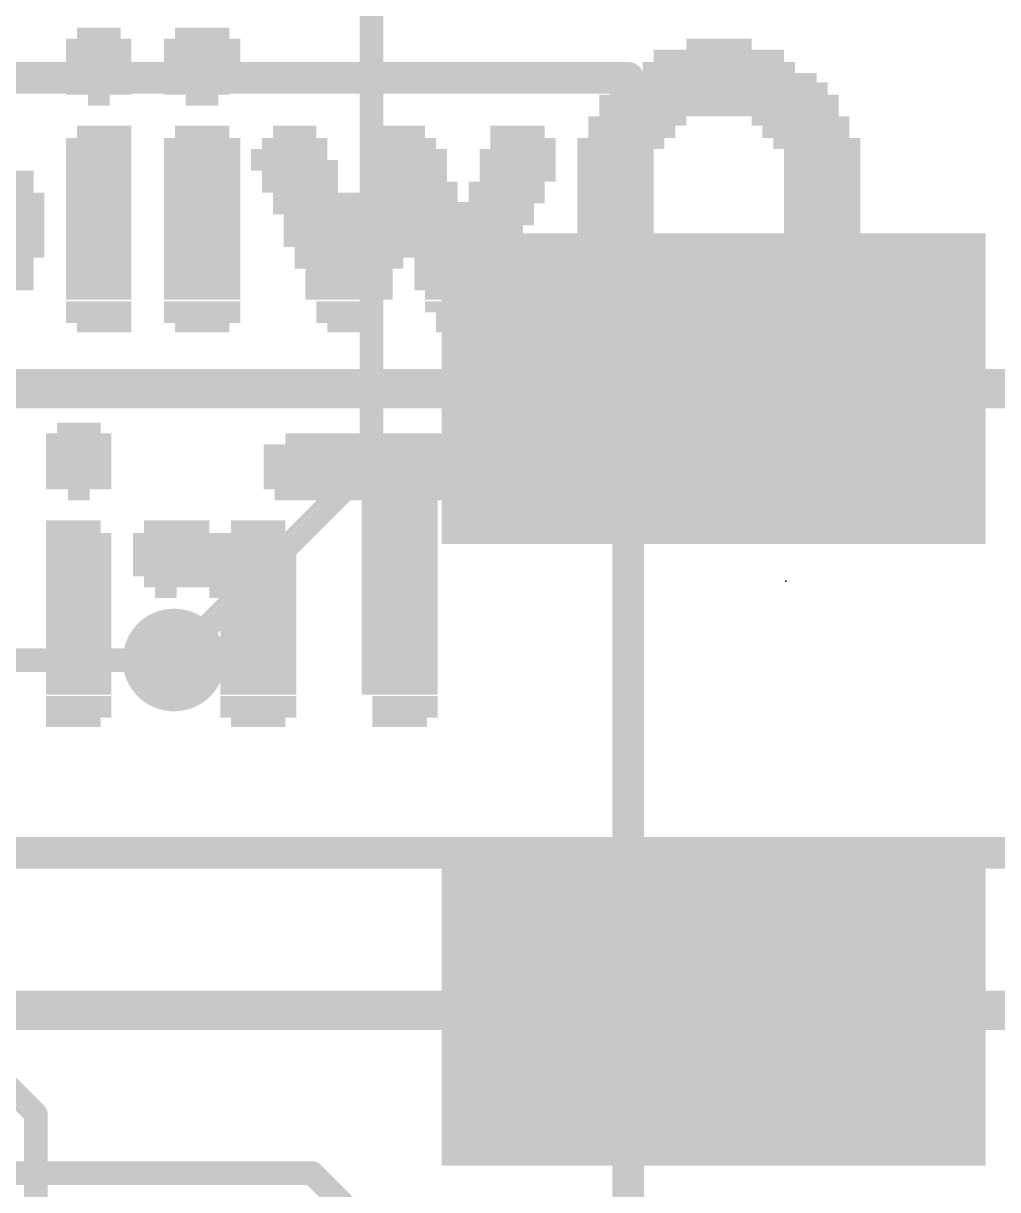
# Model space of a CAD drawing. Extents: x -41 to 66, y -18 to 51.
# Drawn here: x 7.92 to 14.19, y 27.33 to 34.83 of the extents above; entities that cross this region are included whole.
import ezdxf

# ---------------------------------------------------------------- set-up
doc = ezdxf.new("R2010")
doc.units = 0
for name, color, linetype in [('1', 12, 'CONTINUOUS'), ('16', 132, 'CONTINUOUS'), ('18', 110, 'CONTINUOUS'), ('21', 41, 'CONTINUOUS'), ('22', 40, 'CONTINUOUS'), ('24', 53, 'CONTINUOUS')]:
    doc.layers.add(name, color=color, linetype=linetype)

# ---------------------------------------------------------------- blocks, each defined once
blk = doc.blocks.new('RECT')
blk.add_solid([(-0.5, -0.5), (0.5, -0.5), (-0.5, 0.5), (0.5, 0.5)])
blk = doc.blocks.new('ROUNDV')
at = {"const_width": 0.5}
blk.add_lwpolyline([(0, -0.25, 1), (0, 0.25, 1), (0, -0.25)], format="xyb", dxfattribs=at)

msp = doc.modelspace()

# ---------------------------------------------------------------- linework, layer by layer
at = {"layer": '1'}
for points, const_width in [([(12.362, 32.48), (3.112, 32.48)], 0.254), ([(12.362, 32.48), (14.7, 32.48)], 0.254), ([(5.08, 30.734), (8.89, 30.734)], 0.1524), ([(12.362, 28.48), (3.112, 28.48)], 0.254), ([(12.362, 28.48), (14.51, 28.48)], 0.254), ([(9.779, 27.432), (6.858, 27.432)], 0.1524), ([(9.779, 27.432), (10.033, 27.178)], 0.1524)]:
    msp.add_lwpolyline(points, dxfattribs=dict(at, const_width=const_width))
for points, const_width in [([(12.362, 32.5435, 1), (12.362, 32.4165)], 0.127), ([(12.362, 32.4165, 1), (12.362, 32.5435)], 0.127), ([(8.89, 30.6959, 1), (8.89, 30.7721)], 0.0762), ([(12.362, 28.5435, 1), (12.362, 28.4165)], 0.127), ([(12.362, 28.4165, 1), (12.362, 28.5435)], 0.127), ([(9.8059, 27.4589, 1), (9.7521, 27.4051)], 0.0762), ([(9.779, 27.3939, 1), (9.779, 27.4701)], 0.0762)]:
    msp.add_lwpolyline(points, format="xyb", dxfattribs=dict(at, const_width=const_width))
at = {"layer": '16', "const_width": 0.1524}
for points in [[(10.16, 40.64), (10.16, 32.004)], [(10.16, 32.004), (8.89, 30.734)], [(7.747, 28.067), (8.001, 27.813)], [(8.001, 27.813), (8.001, 26.416)]]:
    msp.add_lwpolyline(points, dxfattribs=at)
at = {"layer": '16', "const_width": 0.0762}
for points in [[(10.1869, 31.9771, 1), (10.1331, 32.0309)], [(10.1219, 32.004, 1), (10.1981, 32.004)], [(8.8631, 30.7609, 1), (8.9169, 30.7071)], [(8.0391, 27.813, 1), (7.9629, 27.813)], [(7.9741, 27.7861, 1), (8.0279, 27.8399)]]:
    msp.add_lwpolyline(points, format="xyb", dxfattribs=at)
at = {"layer": '21', "const_width": 0.2032}
for points in [[(0.112, 34.48), (11.812, 34.48)], [(11.812, 34.48), (11.812, 26.48)]]:
    msp.add_lwpolyline(points, dxfattribs=at)
at = {"layer": '21', "const_width": 0.1016}
for points in [[(11.8628, 34.48, 1), (11.7612, 34.48)], [(11.812, 34.4292, 1), (11.812, 34.5308)]]:
    msp.add_lwpolyline(points, format="xyb", dxfattribs=at)
at = {"layer": '22', "const_width": 0.2032}
msp.add_lwpolyline([(16.129, 29.494), (2.929, 29.494)], dxfattribs=at)
at = {"layer": '24'}
msp.add_point((12.827, 31.242), dxfattribs=at)

# ---------------------------------------------------------------- block references
at = {"layer": '1', "xscale": 3.5, "yscale": 2}
for p in [(12.362, 32.48), (12.362, 28.48)]:
    msp.add_blockref('RECT', p, dxfattribs=at)
at = {"layer": '18', "xscale": 0.6604, "yscale": 0.6604}
msp.add_blockref('ROUNDV', (8.89, 30.734), dxfattribs=at)
msp.add_blockref('ROUNDV', (8.89, 30.734), dxfattribs=at)
at = {"layer": '22', "rotation": 180}
for p, xscale, yscale in [((8.406, 34.767), 0.28, 0.07), ((9.071, 34.767), 0.35, 0.07), ((8.406, 34.697), 0.42, 0.07), ((9.071, 34.697), 0.49, 0.07), ((12.396, 34.697), 0.42, 0.07), ((8.406, 34.622), 0.42, 0.08), ((9.071, 34.622), 0.49, 0.08), ((12.396, 34.622), 0.84, 0.08), ((8.406, 34.547), 0.42, 0.07), ((9.071, 34.547), 0.49, 0.07), ((12.396, 34.547), 0.98, 0.07), ((8.406, 34.482), 0.42, 0.06), ((8.406, 34.412), 0.42, 0.08), ((9.071, 34.482), 0.49, 0.06), ((9.036, 34.412), 0.42, 0.08), ((12.396, 34.412), 1.4, 0.08), ((12.396, 34.482), 1.26, 0.06), ((8.406, 34.337), 0.14, 0.07), ((9.071, 34.337), 0.21, 0.07), ((12.396, 34.337), 1.54, 0.07), ((12.396, 34.267), 1.54, 0.07), ((11.871, 34.202), 0.63, 0.06), ((12.921, 34.202), 0.63, 0.06), ((8.441, 34.132), 0.35, 0.08), ((9.071, 34.132), 0.35, 0.08), ((9.666, 34.132), 0.28, 0.08), ((10.366, 34.132), 0.28, 0.08), ((11.101, 34.132), 0.35, 0.08), ((11.836, 34.132), 0.56, 0.08), ((12.956, 34.132), 0.56, 0.08), ((8.406, 34.057), 0.42, 0.07), ((9.071, 34.057), 0.49, 0.07), ((9.666, 34.057), 0.42, 0.07), ((10.366, 34.057), 0.42, 0.07), ((11.136, 34.057), 0.42, 0.07), ((11.766, 34.057), 0.56, 0.07), ((13.026, 34.057), 0.56, 0.07), ((8.406, 33.987), 0.42, 0.07), ((9.071, 33.987), 0.49, 0.07), ((9.631, 33.987), 0.49, 0.07), ((10.401, 33.987), 0.49, 0.07), ((11.101, 33.987), 0.49, 0.07), ((11.731, 33.987), 0.49, 0.07), ((13.061, 33.987), 0.49, 0.07), ((8.406, 33.917), 0.42, 0.07), ((9.071, 33.917), 0.49, 0.07), ((9.666, 33.917), 0.56, 0.07), ((10.401, 33.917), 0.49, 0.07), ((11.101, 33.917), 0.49, 0.07), ((11.731, 33.917), 0.49, 0.07), ((13.061, 33.917), 0.49, 0.07), ((7.426, 33.847), 1.12, 0.07), ((8.406, 33.847), 0.42, 0.07), ((9.071, 33.847), 0.49, 0.07), ((9.701, 33.847), 0.49, 0.07), ((10.366, 33.847), 0.56, 0.07), ((11.101, 33.847), 0.49, 0.07), ((11.731, 33.847), 0.49, 0.07), ((13.061, 33.847), 0.49, 0.07), ((7.426, 33.777), 1.12, 0.07), ((8.406, 33.777), 0.42, 0.07), ((9.071, 33.777), 0.49, 0.07), ((9.701, 33.777), 0.49, 0.07), ((10.401, 33.777), 0.63, 0.07), ((11.031, 33.777), 0.49, 0.07), ((11.731, 33.777), 0.49, 0.07), ((13.061, 33.777), 0.49, 0.07), ((7.741, 33.707), 0.63, 0.07), ((8.406, 33.707), 0.42, 0.07), ((9.071, 33.707), 0.49, 0.07), ((10.121, 33.707), 1.19, 0.07), ((11.031, 33.707), 0.49, 0.07), ((11.731, 33.707), 0.49, 0.07), ((13.061, 33.707), 0.49, 0.07), ((7.776, 33.642), 0.56, 0.08), ((8.406, 33.642), 0.42, 0.08), ((9.071, 33.642), 0.49, 0.08), ((10.366, 33.642), 1.68, 0.08), ((11.731, 33.642), 0.49, 0.08), ((13.061, 33.642), 0.49, 0.08), ((7.811, 33.567), 0.49, 0.07), ((8.406, 33.567), 0.42, 0.07), ((9.071, 33.567), 0.49, 0.07), ((10.401, 33.567), 1.61, 0.07), ((11.731, 33.567), 0.49, 0.07), ((13.061, 33.567), 0.49, 0.07), ((7.811, 33.497), 0.49, 0.07), ((8.406, 33.497), 0.42, 0.07), ((9.071, 33.497), 0.49, 0.07), ((10.366, 33.497), 1.54, 0.07), ((11.731, 33.497), 0.49, 0.07), ((13.061, 33.497), 0.49, 0.07), ((7.811, 33.427), 0.49, 0.07), ((8.406, 33.427), 0.42, 0.07), ((9.071, 33.427), 0.49, 0.07), ((10.366, 33.427), 1.54, 0.07), ((11.801, 33.427), 0.49, 0.07), ((13.026, 33.427), 0.56, 0.07), ((7.776, 33.357), 0.56, 0.07), ((8.406, 33.357), 0.42, 0.07), ((9.071, 33.357), 0.49, 0.07), ((10.401, 33.357), 1.47, 0.07), ((11.836, 33.357), 0.56, 0.07), ((12.956, 33.357), 0.56, 0.07), ((7.426, 33.217), 1.12, 0.07), ((7.706, 33.287), 0.56, 0.07), ((8.406, 33.287), 0.42, 0.07), ((8.406, 33.217), 0.42, 0.07), ((9.071, 33.287), 0.49, 0.07), ((9.071, 33.217), 0.49, 0.07), ((10.016, 33.287), 0.7, 0.07), ((10.016, 33.217), 0.56, 0.07), ((10.751, 33.287), 0.63, 0.07), ((10.751, 33.217), 0.63, 0.07), ((12.291, 33.217), 1.75, 0.07), ((11.871, 33.287), 0.77, 0.07), ((12.886, 33.287), 0.7, 0.07), ((7.426, 33.147), 1.12, 0.07), ((8.406, 33.147), 0.42, 0.07), ((9.071, 33.147), 0.49, 0.07), ((10.016, 33.147), 0.56, 0.07), ((10.716, 33.147), 0.56, 0.07), ((12.221, 33.147), 1.75, 0.07), ((8.406, 33.082), 0.42, 0.06), ((9.071, 33.082), 0.49, 0.06), ((10.016, 33.082), 0.56, 0.06), ((10.751, 33.082), 0.49, 0.06), ((12.186, 33.082), 1.68, 0.06), ((8.406, 33.007), 0.42, 0.07), ((9.071, 33.007), 0.49, 0.07), ((10.016, 33.007), 0.42, 0.07), ((10.751, 33.007), 0.49, 0.07), ((12.151, 33.007), 1.61, 0.07), ((8.406, 32.937), 0.42, 0.07), ((9.071, 32.937), 0.49, 0.07), ((10.016, 32.937), 0.42, 0.07), ((10.751, 32.937), 0.35, 0.07), ((11.591, 32.937), 0.49, 0.07), ((12.396, 32.937), 0.98, 0.07), ((8.441, 32.872), 0.35, 0.06), ((9.071, 32.872), 0.35, 0.06), ((10.016, 32.872), 0.28, 0.06), ((10.716, 32.872), 0.28, 0.06), ((11.556, 32.872), 0.28, 0.06), ((12.396, 32.872), 0.7, 0.06), ((12.361, 32.797), 0.21, 0.07), ((8.277, 32.227), 0.28, 0.07), ((8.277, 32.157), 0.42, 0.07), ((10.377, 32.157), 1.54, 0.07), ((8.277, 32.082), 0.42, 0.08), ((10.342, 32.082), 1.75, 0.08), ((8.277, 32.007), 0.42, 0.07), ((10.377, 32.007), 1.82, 0.07), ((8.277, 31.942), 0.42, 0.06), ((8.277, 31.872), 0.42, 0.08), ((10.377, 31.942), 1.82, 0.06), ((10.342, 31.872), 1.75, 0.08), ((8.277, 31.797), 0.14, 0.07), ((10.377, 31.797), 1.68, 0.07), ((10.342, 31.727), 0.49, 0.07), ((10.342, 31.662), 0.49, 0.06), ((8.242, 31.592), 0.35, 0.08), ((8.907, 31.592), 0.42, 0.08), ((9.432, 31.592), 0.35, 0.08), ((10.342, 31.592), 0.49, 0.08), ((8.277, 31.517), 0.42, 0.07), ((9.152, 31.517), 1.05, 0.07), ((10.342, 31.517), 0.49, 0.07), ((8.277, 31.447), 0.42, 0.07), ((9.152, 31.447), 1.05, 0.07), ((10.342, 31.447), 0.49, 0.07), ((8.277, 31.377), 0.42, 0.07), ((9.152, 31.377), 1.05, 0.07), ((10.342, 31.377), 0.49, 0.07), ((8.277, 31.307), 0.42, 0.07), ((9.152, 31.307), 1.05, 0.07), ((10.342, 31.307), 0.49, 0.07), ((8.277, 31.237), 0.42, 0.07), ((9.187, 31.237), 0.98, 0.07), ((10.342, 31.237), 0.49, 0.07), ((8.277, 31.167), 0.42, 0.07), ((8.837, 31.167), 0.14, 0.07), ((9.397, 31.167), 0.56, 0.07), ((10.342, 31.167), 0.49, 0.07), ((8.277, 31.102), 0.42, 0.08), ((9.432, 31.102), 0.49, 0.08), ((10.342, 31.102), 0.49, 0.08), ((8.277, 31.027), 0.42, 0.07), ((9.432, 31.027), 0.49, 0.07), ((10.342, 31.027), 0.49, 0.07), ((8.277, 30.957), 0.42, 0.07), ((8.277, 30.887), 0.42, 0.07), ((9.432, 30.957), 0.49, 0.07), ((9.432, 30.887), 0.49, 0.07), ((10.342, 30.957), 0.49, 0.07), ((10.342, 30.887), 0.49, 0.07), ((8.277, 30.817), 0.42, 0.07), ((9.432, 30.817), 0.49, 0.07), ((10.342, 30.817), 0.49, 0.07), ((8.277, 30.747), 0.42, 0.07), ((9.432, 30.747), 0.49, 0.07), ((10.342, 30.747), 0.49, 0.07), ((8.277, 30.677), 0.42, 0.07), ((9.432, 30.677), 0.49, 0.07), ((10.342, 30.677), 0.49, 0.07), ((8.277, 30.607), 0.42, 0.07), ((9.432, 30.607), 0.49, 0.07), ((10.342, 30.607), 0.49, 0.07), ((8.277, 30.542), 0.42, 0.06), ((9.432, 30.542), 0.49, 0.06), ((10.342, 30.542), 0.49, 0.06), ((8.277, 30.467), 0.42, 0.07), ((9.432, 30.467), 0.49, 0.07), ((10.377, 30.467), 0.42, 0.07), ((8.277, 30.397), 0.42, 0.07), ((9.432, 30.397), 0.49, 0.07), ((10.377, 30.397), 0.42, 0.07), ((8.242, 30.332), 0.35, 0.06), ((9.432, 30.332), 0.35, 0.06), ((10.342, 30.332), 0.35, 0.06)]:
    msp.add_blockref('RECT', p, dxfattribs=dict(at, xscale=xscale, yscale=yscale))

doc.saveas('drawing.dxf')
